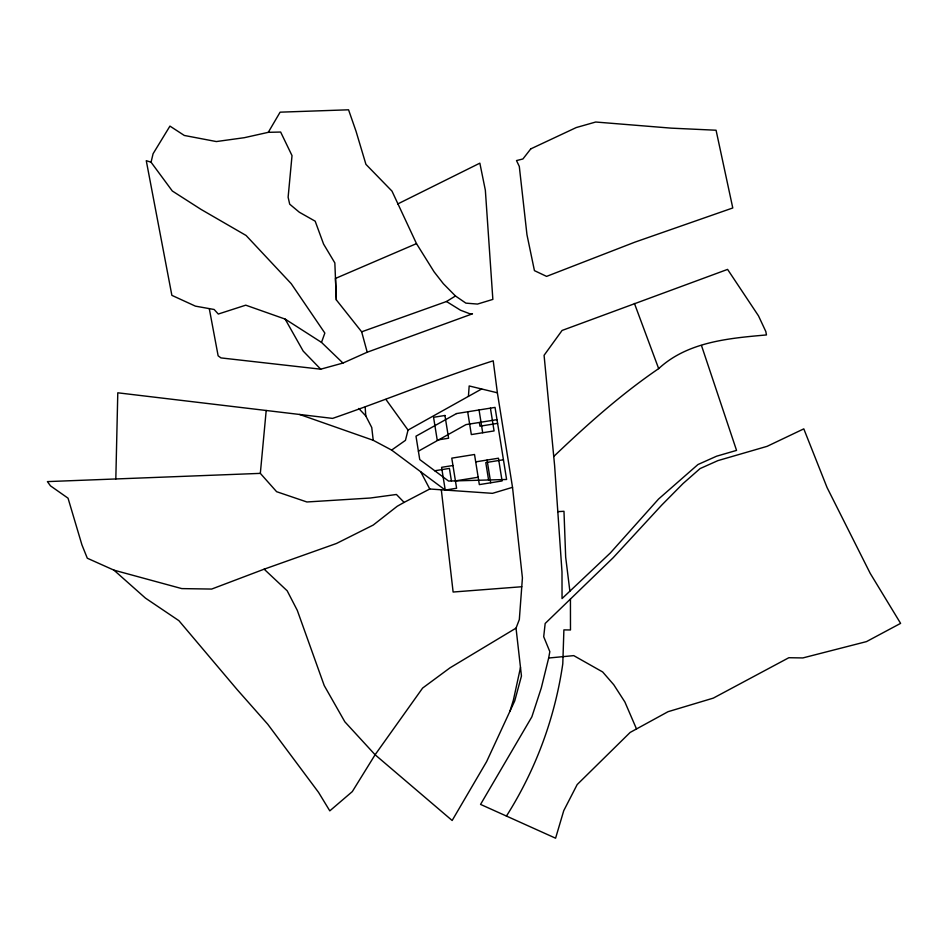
<?xml version="1.0" encoding="UTF-8"?>
<svg xmlns="http://www.w3.org/2000/svg" width="948" height="948" viewBox="0 0 948 948"><rect width="100%" height="100%" fill="white"/><g stroke="black" fill="none" stroke-linecap="round" stroke-linejoin="round"><path stroke-width="1.42" d="M115.822 478.953L117.789 392.804L332.582 418.4C386.31 399.866 438.948 378.098 493.221 360.809L497.38 392.804L512.524 487.331L522.419 577.901L519.326 619.554L516.032 628.133L521.459 676.019L514.74 700.88L486.62 761.623L452.149 820.494L375.1 754.762L344.835 721.795L324.228 685.57L297.293 610.37L287.185 590.805L264.148 569.179L211.665 589.064L181.779 588.601L113.95 570.151L87.299 558.218L81.931 544.875L68.043 498.186L50.481 485.862L47.4 481.608L260.333 473.372L276.615 491.692L306.891 501.978L370.301 498.02L396.43 494.477L404.121 502.381L429.764 489.002L492.498 493.339L512.524 487.331M468.419 396.371L469.177 385.954L497.38 392.804M260.333 473.372L266.198 410.484M520.499 667.487L513.401 700.051L509.917 711.296M548.667 658.019L549.828 651.631L543.702 636.724L545.171 623.476L613.214 557.685L661.586 505.248L683.081 483.516L700.074 468.585L717.897 460.621L767.086 446.342L803.797 428.863L827.071 487.568L870.205 573.35L900.6 623.369L866.496 641.606L802.838 657.936L788.843 657.722L713.311 698.119L668.032 711.699L630.171 732.413L577.166 784.577L563.752 810.659L555.587 838.198L480.553 804.402L531.864 716.83L541.308 687.904L548.667 658.019L573.753 655.625L602.667 671.966L613.759 684.74L624.886 701.994L636.511 728.953M342.951 363.06L321.502 342.394L324.844 333.068L291.226 283.689L246.077 235.471L200.976 209.366L172.311 190.998L151.064 162.215L153.078 153.742L169.941 126.108L184.303 135.457L216.345 141.56L244.371 137.685L268.284 132.329L280.644 132.045L292.02 155.626L288.121 197.231L289.697 204.176L299.319 212.222L315.174 221.18L323.588 244.098L334.845 262.916L336.339 299.9L361.662 331.812L367.208 352.218L342.951 363.06L320.708 369.187L220.955 357.906L218.135 355.82L209.283 308.621M481.655 388.988L408.043 430.084L405.448 440.358L391.631 450.087L373.228 440.299L299.615 414.466M268.284 132.329L280.11 112.172L348.556 109.802L356.033 131.251L365.928 164.348L391.986 191.117L416.492 243.624L434.089 271.827L443.356 283.713L455.467 295.989L465.883 303.135L477.496 304.071L492.853 299.402L485.352 190.228L479.854 163.163L397.745 203.95M506.386 816.038L507.701 814.071A389.367 389.367 0 0 0 546.866 730.908A390.102 390.102 0 0 0 562.792 663.754L563.894 629.887L570.483 629.97L570.435 599.041M553.739 456.474C586.8 424.941 620.81 394.451 658.67 368.63C687.667 341.766 728.941 338.258 766.458 334.94L765.818 331.504L758.495 315.862L727.59 269.398L562.081 330.449L544.081 355.31L554.616 465.658L561.998 571.988L562.046 598.567L610.334 552.968L658.564 499.039L697.941 464.544L716.558 456.213L736.549 450.395L701.484 345.522M361.662 331.812L446.496 301.511L455.467 295.989M516.032 628.133L450.016 667.83L422.618 688.07L375.1 754.762L352.312 791.592L329.797 810.86L318.552 792.374L267.739 724.225L237.178 689.634L178.899 620.667L145.435 598.105L113.95 570.151M404.121 502.381L397.236 506.256L373.216 525.062L336.481 543.465L264.148 569.179M418.4 451.177L465.989 424.609L497.013 419.644M416.492 243.624L335.474 278.428L336.339 299.9M367.208 352.218L472.471 313.812L470.101 313.871L460.55 310.233L446.496 301.511M497.605 423.365L479.961 426.197L479.368 422.464M452.966 465.504L441.59 467.328L445.24 490.069L456.604 488.256L451.781 458.145L474.521 454.495L479.344 484.606L502.084 480.956L498.447 458.216L475.706 461.866M434.765 470.765L449.411 468.419L451.426 480.991M503.447 459.756L485.791 462.588L488.587 479.984M455.431 480.885L478.171 477.235M521.767 586.741L453.12 592.026L441.318 489.796M557.803 511.647L563.977 511.292L565.672 557.128L569.878 591.173M151.064 162.215L146.265 160.674L171.872 295.349L195.418 306.145L214.141 309.486L218.301 314.037L245.757 305.173L285.135 319.085L321.502 342.394M391.631 450.087L445.24 490.069M320.708 369.187L303.206 351.116L285.135 319.085M358.771 408.469L365.774 415.911L371.746 427.501L373.228 440.299M385.931 399.44L408.043 430.084M420.711 471.772L429.764 489.002M634.437 303.443L658.67 368.63M490.424 408.185L494.074 430.925L471.334 434.575L467.684 411.835M479.06 410.01L482.698 432.75M487.071 460.041L490.72 482.781M365.17 407.19L365.774 415.911M530.773 148.883L522.917 158.98L516.506 160.567L519.303 166.421L526.958 234.689L534.435 270.63L546.581 276.389L634.935 242.131L732.78 207.968L716.072 130.232L671.267 128.146L595.711 122.019L576.254 127.553L530.773 148.883M456.498 413.577L415.994 436.199L419.739 459.555L448.582 481.063L506.599 479.487L495.046 407.403L456.498 413.577M444.944 415.485L433.568 417.298L437.218 440.038L448.594 438.225L444.944 415.485"/></g></svg>
